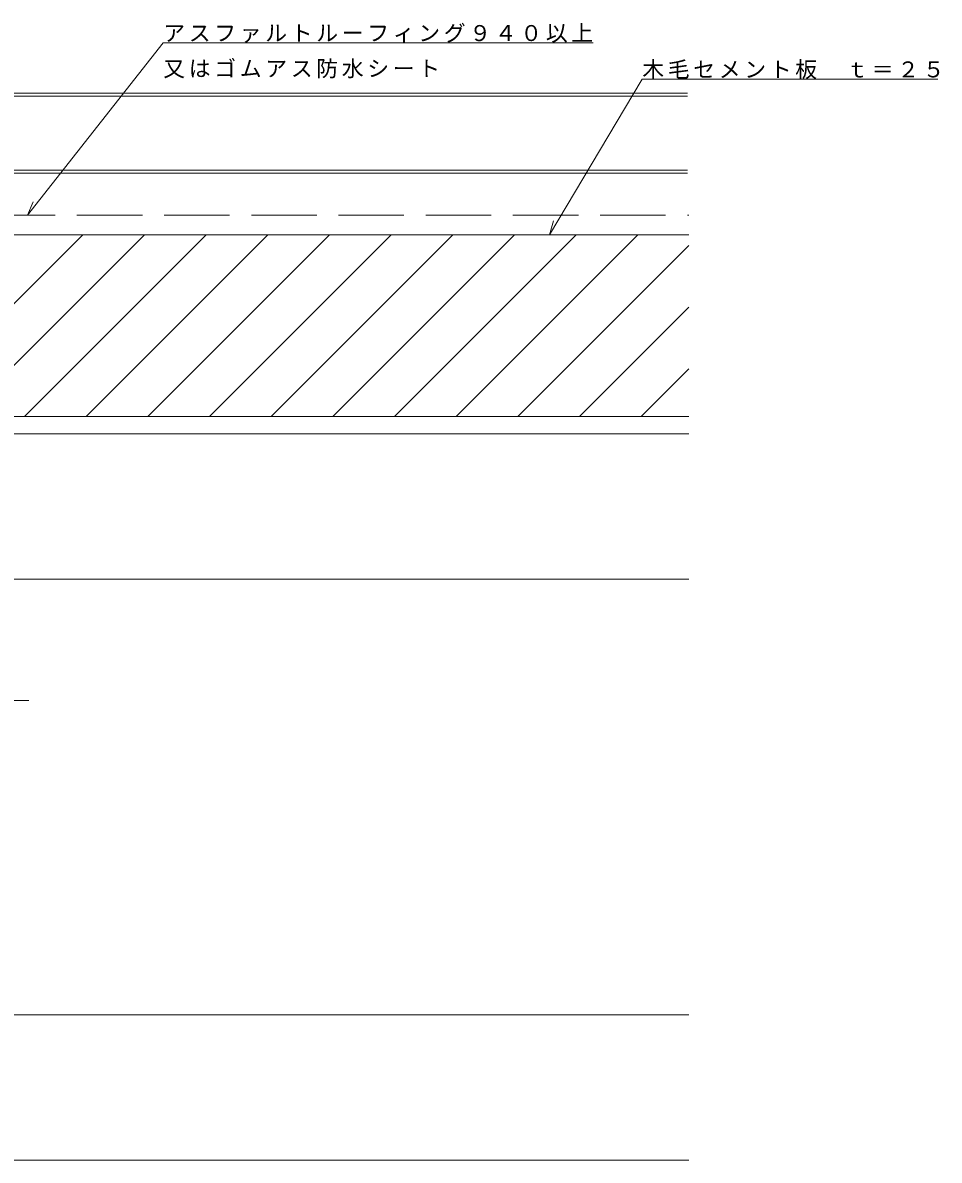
# Model space of a CAD drawing. Units: millimetres, scale not verified. Extents: x -567 to 1761, y -2125 to 401.
# Drawn here: x -210.4 to -84.3, y -1124.3 to -967.7 of the extents above; entities that cross this region are included whole.
import ezdxf

# ---------------------------------------------------------------- set-up
doc = ezdxf.new("R2010")
doc.units = ezdxf.units.MM
doc.header["$LTSCALE"] = 3
doc.linetypes.add('DASHED3', pattern=[4, 3, -1])
doc.layers.add('0-0_0', color=7, linetype='Continuous', lineweight=18)
doc.styles.add('ＭＳ ゴシック', font='')
doc.styles.get('ＭＳ ゴシック').set_extended_font_data('MS Gothic')

msp = doc.modelspace()

# ---------------------------------------------------------------- linework, layer by layer
at = {"layer": '0-0_0'}
for p, q in [((-137.869, -996.875), (-125.123, -975.442)), ((-125.123, -975.442), (-84.444, -975.442)), ((-209.727, -994.175), (-208.938, -992.337)), ((-137.869, -996.875), (-137.326, -994.95)), ((-283.5, -996.875), (-118.739, -996.875)), ((-227.116, -1021.875), (-202.116, -996.875)), ((-218.631, -1021.875), (-193.631, -996.875)), ((-210.146, -1021.875), (-185.146, -996.875)), ((-201.661, -1021.875), (-176.661, -996.875)), ((-193.175, -1021.875), (-168.175, -996.875)), ((-184.69, -1021.875), (-159.69, -996.875)), ((-176.205, -1021.875), (-151.205, -996.875)), ((-167.719, -1021.875), (-142.719, -996.875)), ((-159.234, -1021.875), (-134.234, -996.875)), ((-150.749, -1021.875), (-125.749, -996.875)), ((-142.263, -1021.875), (-118.739, -998.35)), ((-133.778, -1021.875), (-118.739, -1006.836)), ((-125.293, -1021.875), (-118.739, -1015.321)), ((-283.5, -1021.875), (-118.739, -1021.875))]:
    msp.add_line(p, q, dxfattribs=at)
at = {"layer": '0-0_0', "color": 3}
for p, q in [((-332.197, -977.375), (-118.882, -977.375)), ((-332.197, -977.775), (-118.882, -977.775)), ((-332.197, -987.975), (-118.882, -987.975)), ((-332.197, -988.375), (-118.882, -988.375))]:
    msp.add_line(p, q, dxfattribs=at)
at = {"layer": '0-0_0', "linetype": 'DASHED3'}
msp.add_line((-250.915, -994.175), (-118.739, -994.175), dxfattribs=at)
at = {"layer": '0-0_0', "color": 2}
for p, q in [((-257.297, -1024.275), (-118.739, -1024.275)), ((-257.297, -1044.275), (-118.739, -1044.275)), ((-257.297, -1104.275), (-118.739, -1104.275)), ((-257.297, -1124.275), (-118.739, -1124.275))]:
    msp.add_line(p, q, dxfattribs=at)
at = {"layer": '0-0_0'}
for points in [[(-209.727, -994.175), (-191.037, -970.443), (-131.872, -970.443)], [(-246.903, -1032.969), (-248.096, -1031.364), (-236.343, -1060.979), (-209.536, -1060.979)]]:
    msp.add_lwpolyline(points, dxfattribs=at)

# ---------------------------------------------------------------- texts
at = {"layer": '0-0_0', "char_height": 2.199, "attachment_point": 7, "style": 'ＭＳ ゴシック'}
for s, insert in [('\\T1.17;アスファルトルーフィング９４０以上', (-191.037, -970.443)), ('\\T1.17;又はゴムアス防水シート', (-191.037, -975.327)), ('\\T1.17;木毛セメント板\u3000ｔ＝２５', (-125.123, -975.442))]:
    msp.add_mtext(s, dxfattribs=dict(at, insert=insert))

doc.saveas('drawing.dxf')
